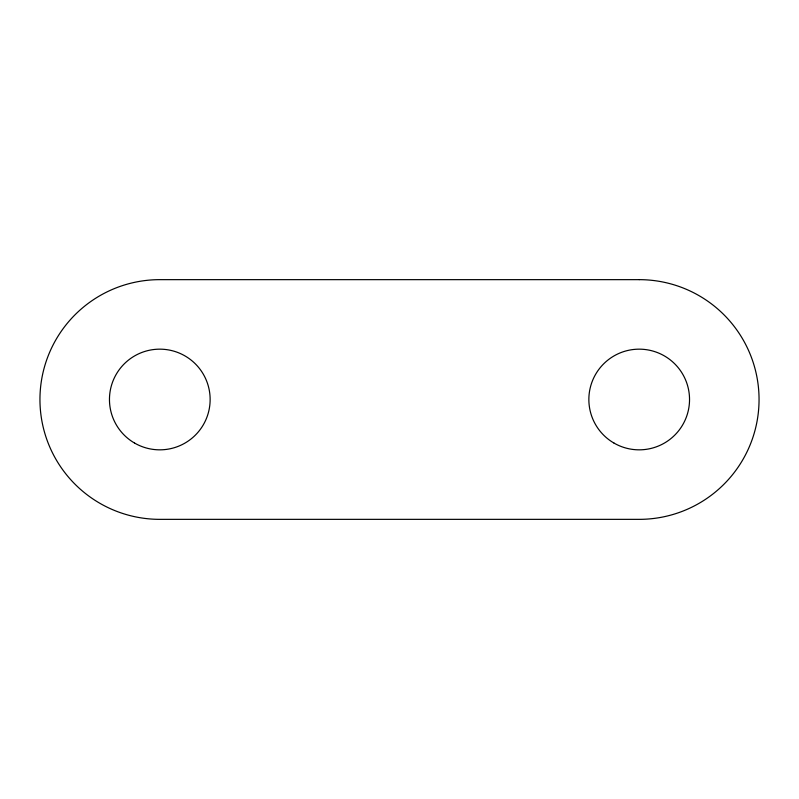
<?xml version="1.0" encoding="UTF-8"?>
<svg xmlns="http://www.w3.org/2000/svg" width="799" height="799" viewBox="0 0 799 799"><rect width="100%" height="100%" fill="white"/><g stroke="black" fill="none" stroke-linecap="round" stroke-linejoin="round"><path stroke-width="1.2" d="M639.2 279.65L159.8 279.65A119.85 119.85 0 0 0 39.95 399.5A119.85 119.85 0 0 0 159.8 519.35L639.2 519.35A119.85 119.85 0 0 0 759.05 399.5A119.85 119.85 0 0 0 639.2 279.65M614.031 443.095A50.337 50.337 0 0 0 689.537 399.5A50.337 50.337 0 0 0 614.031 355.905A50.337 50.337 0 0 0 614.031 443.095M134.632 443.095A50.337 50.337 0 0 0 210.137 399.5A50.337 50.337 0 0 0 134.632 355.905A50.337 50.337 0 0 0 134.632 443.095"/></g></svg>
